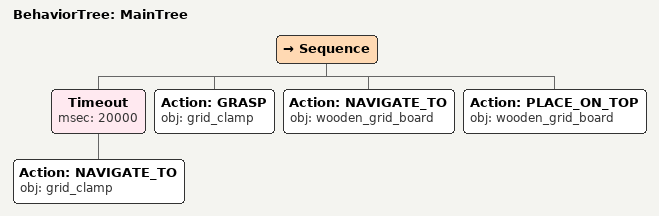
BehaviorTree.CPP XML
<root main_tree_to_execute="MainTree">
  <BehaviorTree ID="MainTree">
    <Sequence>
      <!-- Timeout: NAVIGATE_TO grid_clamp within 20s -->
      <Timeout msec="20000">
        <!-- Navigate to grid_clamp -->
        <Action ID="NAVIGATE_TO" obj="grid_clamp" />
      </Timeout>
      <!-- Grasp grid_clamp -->
      <Action ID="GRASP" obj="grid_clamp" />
      <!-- Navigate to wooden_grid_board -->
      <Action ID="NAVIGATE_TO" obj="wooden_grid_board" />
      <!-- Place on wooden_grid_board -->
      <Action ID="PLACE_ON_TOP" obj="wooden_grid_board" />
    </Sequence>
  </BehaviorTree>
</root>
